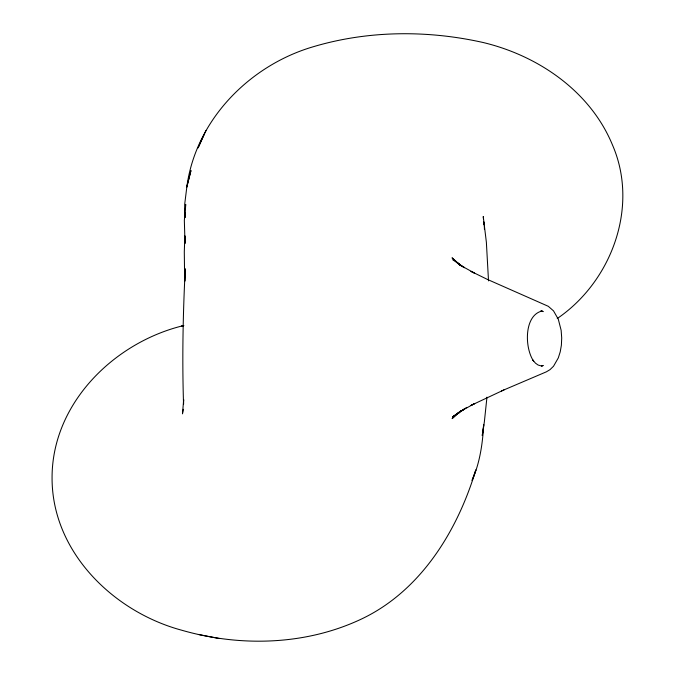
<?xml version="1.0" encoding="UTF-8"?>
<svg xmlns="http://www.w3.org/2000/svg" width="675" height="675" viewBox="0 0 675 675"><rect width="100%" height="100%" fill="white"/><g stroke="black" fill="none" stroke-linecap="round" stroke-linejoin="round"><path stroke-width="1.01" d="M184.942 280.851L185.254 268.81C182.976 313.909 182.098 359.117 183.549 404.257L183.668 399.634L182.486 413.859L183.296 409.286M185.051 217.603L185.296 212.507M185.439 209.444L185.684 204.348L184.343 220.489L185.009 243.152M484.034 224.48L484.211 222.387L484.431 229.373M486.962 397.145L484.346 421.959L482.262 435.535L483.705 424.609C482.617 443.652 479.9 462.89 472.061 480.44L475.833 469.918C457.431 530.98 420.652 591.157 361.083 619.211C305.48 645.359 240.157 647.063 181.643 630.197C113.366 611.786 51.865 551.838 52.068 477.799C51.941 404.089 113.029 343.415 181.643 326.067L183.676 325.603M557.246 318.524C611.626 281.467 639.377 206.626 612.385 144.754C590.279 91.277 538.161 55.637 483.14 42.508C426.068 29.7 365.31 30.4 309.31 47.95C247.598 67.542 195.75 121.179 186.891 186.486L184.672 204.466L184.815 217.628M186.739 187.338L190.966 170.539L186.891 186.486M198.442 147.04L204.12 134.485M198.037 147.943L206.01 130.469M459.743 411.607L458.587 413.21L459.802 411.674M458.637 412.417L452.115 418.627L461.295 410.56L452.773 416.796L464.636 408.907L460.62 411.252L474.702 403.54L471.066 405.354L504.09 389.846M452.773 416.796L466.746 407.405M501.424 390.994L546.362 371.832L550.007 369.655L553.525 366.238L558.301 357.902L560.216 351.852L561.381 345.246L561.71 337.981L561.136 330.311L558.318 319.283L553.508 310.863L548.311 306.315L487.358 279.399L470.956 271.35L474.601 273.156L460.51 265.359L464.543 267.697L452.68 259.723M542.548 365.707L541.502 366.112L543.257 365.512L540.709 365.799L538.034 364.998L535.402 363.108L532.862 360.037L533.663 361.167M198.357 634.449L219.324 638.558M540.937 310.736L543.215 311.588L541.013 311.293C524.644 316.263 524.45 346.14 532.972 360.188M457.051 262.659L460.536 265.418M460.468 265.292L452.039 257.799L458.603 264.035M460.417 265.511L458.603 263.174L460.35 265.604M483.502 219.493L483.249 216.532L486.371 242.241L488.514 280.901M483.663 221.476L483.907 224.446M185.237 243.127L184.84 235.794L184.3 251.977L184.672 281.602M183.701 325.688L181.643 326.067L183.676 325.696M542.481 311.369L541.451 310.981L542.506 311.386"/></g></svg>
